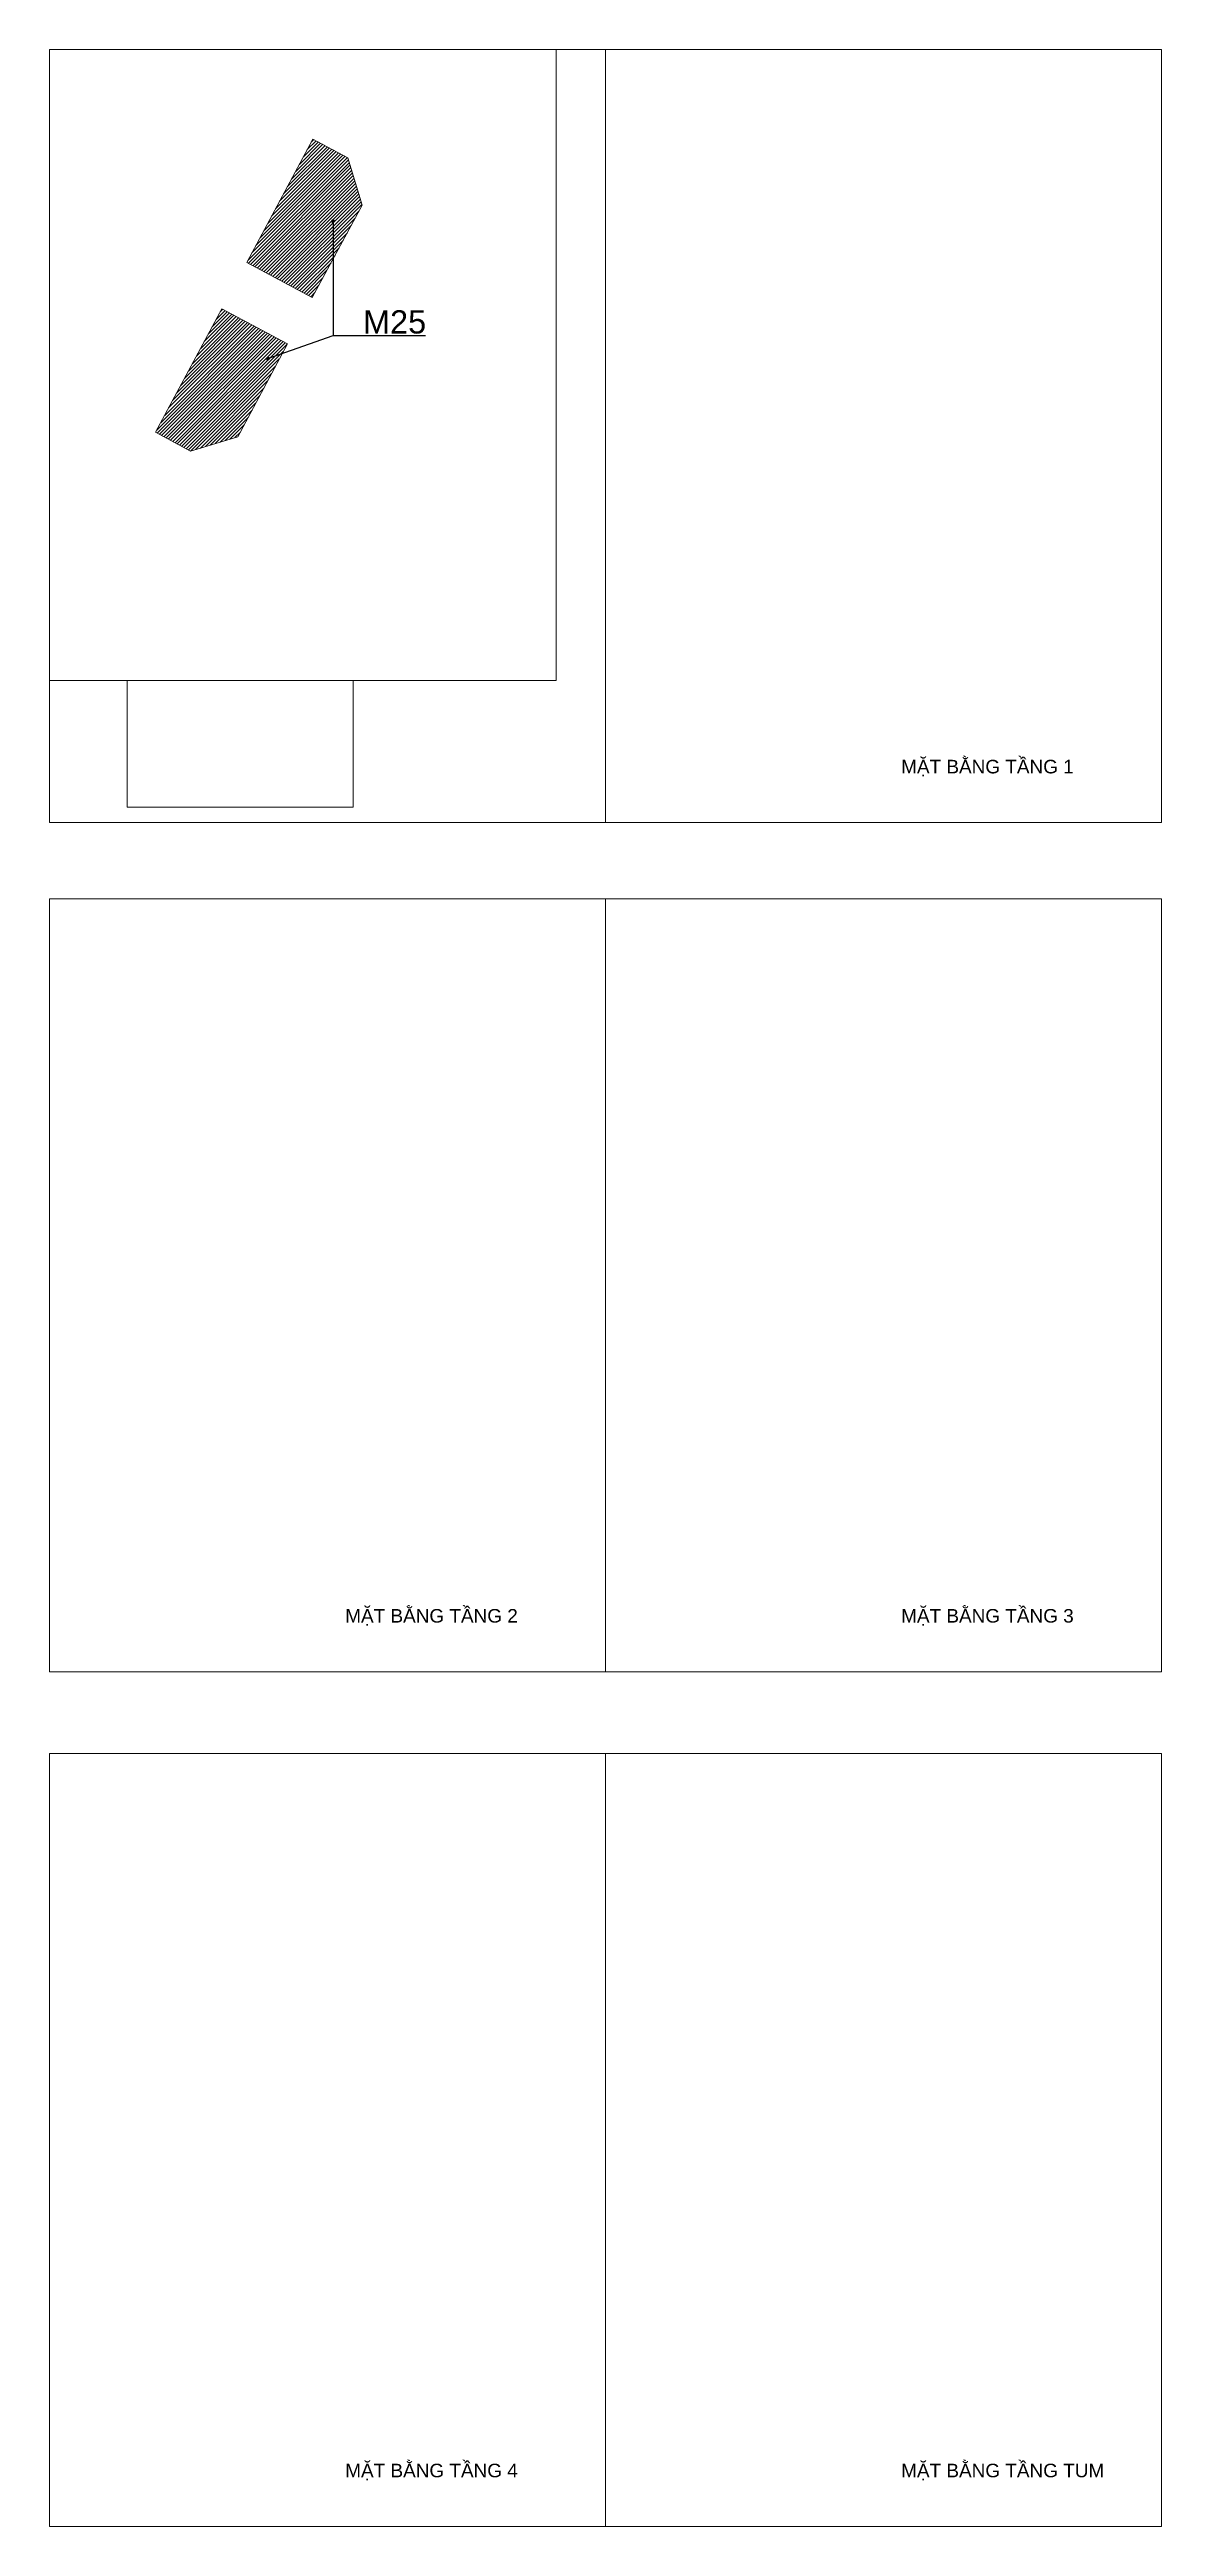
# Paper-space layout 'M25' of a CAD drawing. Header units: millimetres. Extents: x -299 to 929, y -16 to 624.
# Drawn here: x -299 to -12, y -16 to 624 of the extents above.
# The model-space entities are those that its viewports show. They can reach past a viewport. Long polylines and large blocks are cut down to what shows.
import ezdxf
from ezdxf.enums import TextEntityAlignment as Align

# ---------------------------------------------------------------- set-up
doc = ezdxf.new("R2010")
doc.units = ezdxf.units.MM
doc.header["$MEASUREMENT"] = 0
doc.layers.add('A-DO DIEN TICH', color=14, linetype='Continuous', lineweight=0, plot=False)
for name, color, linetype, lineweight in [('A-KY HIEU', 34, 'Continuous', 20), ('A-NET THAY', 125, 'Continuous', 18), ('A-TEXT', 7, 'Continuous', 18)]:
    doc.layers.add(name, color=color, linetype=linetype, lineweight=lineweight)
doc.layers.add('A1- MAU 21', color=7, linetype='Continuous', lineweight=5, true_color=0x585858)
doc.styles.add('A1-arial', font='arial.ttf', dxfattribs={"width": 0.8})
doc.styles.get("Standard").update_dxf_attribs({"font": 'arial.ttf'})
doc.dimstyles.get("Standard").update_dxf_attribs({"dimtxt": 200, "dimasz": 0.18, "dimexe": 0.18, "dimexo": 0.0625, "dimgap": 0.09, "dimtad": 0, "dimtih": 1, "dimtoh": 1, "dimdec": 4, "dimzin": 0, "dimdsep": 46, "dimtxsty": 'Standard', "dimcen": 0.09, "dimadec": 0, "dimazin": 0, "dimtfac": 1, "dimtdec": 4, "dimtofl": 0, "dimtmove": 0, "dimatfit": 3, "dimfxl": 1, "dimtolj": 1, "dimtzin": 0, "dimarcsym": 0})

# ---------------------------------------------------------------- blocks, each defined once
blk = doc.blocks.new('Drawing Title - Metric')
at = {"style": 'A1-arial', "flags": 8}
blk.add_attdef('VIEWNAME', text='', height=4, dxfattribs=at).set_placement((25.62, -12.99), align=Align.BOTTOM_LEFT)
blk.add_attdef('VPSCALE', text='', height=2, dxfattribs=at).set_placement((54.7, -14.31), align=Align.TOP_RIGHT)

msp = doc.modelspace()

# ---------------------------------------------------------------- hatches: boundary and pattern name
at = {"layer": 'A1- MAU 21'}
h = msp.add_hatch(color=256, dxfattribs=at)
h.dxf.hatch_style = 1
h.paths.add_polyline_path([(240963, -798166.6), (240610.1, -798520.8)], flags=0)
edge = h.paths.add_edge_path(flags=17)
edge.add_line((240963, -798166.6), (240610.1, -798520.8))
edge.add_line((240963, -798166.6), (240817.5, -798021.6))
edge.add_line((240817.5, -798021.6), (240817.5, -794949.8))
edge.add_line((240817.5, -794949.8), (240317.5, -794949.8))
edge.add_line((240317.5, -794949.8), (240317.5, -795059.8))
edge.add_line((240317.5, -795059.8), (240707.5, -795059.8))
edge.add_line((240707.5, -795059.8), (240707.5, -798067.3))
edge.add_line((240707.5, -798067.3), (240807.4, -798166.9))
edge.add_line((240807.4, -798166.9), (240532.1, -798443.2))
edge.add_line((240532.1, -798443.2), (240610.1, -798520.8))
edge = h.paths.add_edge_path(flags=17)
edge.add_line((240610.1, -798520.8), (240963, -798166.6))
edge.add_line((240532.1, -798443.2), (240610.1, -798520.8))
edge.add_line((240807.4, -798166.9), (240532.1, -798443.2))
edge.add_line((240707.5, -798067.3), (240807.4, -798166.9))
edge.add_line((240707.5, -795059.8), (240707.5, -798067.3))
edge.add_line((240317.5, -795059.8), (240707.5, -795059.8))
edge.add_line((240317.5, -794949.8), (240317.5, -795059.8))
edge.add_line((240817.5, -794949.8), (240317.5, -794949.8))
edge.add_line((240817.5, -798021.6), (240817.5, -794949.8))
edge.add_line((240963, -798166.6), (240817.5, -798021.6))

psp = doc.layouts.new('M25')

# ---------------------------------------------------------------- hatches: boundary and pattern name
at = {"layer": 'A1- MAU 21'}
h = psp.add_hatch(dxfattribs=at)
h.set_pattern_fill('ANSI31', color=256, scale=5)
h.paths.add_polyline_path([(-230.75, 600.49), (-221.72, 595.65), (-218.05, 583.41), (-230.95, 559.53), (-247.86, 568.59)])
h = psp.add_hatch(dxfattribs=at)
h.set_pattern_fill('ANSI31', color=256, scale=5)
h.paths.add_polyline_path([(-271.38, 524.74), (-262.35, 519.89), (-250.12, 523.6), (-237.37, 547.57), (-254.27, 556.63)])

# ---------------------------------------------------------------- linework, layer by layer
at = {"layer": 'A-DO DIEN TICH'}
for points in [[(-298.76, 623.6), (-11.7, 623.6), (-11.7, 423.94), (-298.76, 423.94)], [(-230.75, 600.49), (-221.72, 595.65), (-218.05, 583.41), (-230.95, 559.53), (-247.86, 568.59)], [(-271.38, 524.74), (-262.35, 519.89), (-250.12, 523.6), (-237.37, 547.57), (-254.27, 556.63)], [(-298.76, 404.27), (-11.7, 404.27), (-11.7, 204.61), (-298.76, 204.61)], [(-298.76, 183.5), (-11.7, 183.5), (-11.7, -16.16), (-298.76, -16.16)]]:
    psp.add_lwpolyline(points, close=True, dxfattribs=at)

# ---------------------------------------------------------------- block references
at = {"layer": 'A-KY HIEU'}
ref = psp.add_blockref('Drawing Title - Metric', (-101.3, 446.95), dxfattribs=dict(at, xscale=0.875, yscale=0.875, zscale=0.875))
ref.add_attrib('VIEWNAME', 'MẶT BẰNG TẦNG 1', dxfattribs={"layer": '0', "height": 3.5, "style": 'A1-arial', "flags": 8}).set_placement((-78.89, 435.59), align=Align.BOTTOM_LEFT)
ref = psp.add_blockref('Drawing Title - Metric', (-244.83, 227.62), dxfattribs=dict(at, xscale=0.875, yscale=0.875, zscale=0.875))
ref.add_attrib('VIEWNAME', 'MẶT BẰNG TẦNG 2', dxfattribs={"layer": '0', "height": 3.5, "style": 'A1-arial', "flags": 8}).set_placement((-222.42, 216.25), align=Align.BOTTOM_LEFT)
ref = psp.add_blockref('Drawing Title - Metric', (-101.3, 227.62), dxfattribs=dict(at, xscale=0.875, yscale=0.875, zscale=0.875))
ref.add_attrib('VIEWNAME', 'MẶT BẰNG TẦNG 3', dxfattribs={"layer": '0', "height": 3.5, "style": 'A1-arial', "flags": 8}).set_placement((-78.89, 216.25), align=Align.BOTTOM_LEFT)
ref = psp.add_blockref('Drawing Title - Metric', (-244.83, 6.86), dxfattribs=dict(at, xscale=0.875, yscale=0.875, zscale=0.875))
ref.add_attrib('VIEWNAME', 'MẶT BẰNG TẦNG 4', dxfattribs={"layer": '0', "height": 3.5, "style": 'A1-arial', "flags": 8}).set_placement((-222.42, -4.51), align=Align.BOTTOM_LEFT)
ref = psp.add_blockref('Drawing Title - Metric', (-101.3, 6.86), dxfattribs=dict(at, xscale=0.875, yscale=0.875, zscale=0.875))
ref.add_attrib('VIEWNAME', 'MẶT BẰNG TẦNG TUM', dxfattribs={"layer": '0', "height": 3.5, "style": 'A1-arial', "flags": 8}).set_placement((-78.89, -4.51), align=Align.BOTTOM_LEFT)

# ---------------------------------------------------------------- texts
at = {"layer": 'A-TEXT', "color": 3, "style": 'A1-arial'}
psp.add_text('M25', height=6, dxfattribs=at).set_placement((-217.83, 550.25))

# ---------------------------------------------------------------- leaders
at = {"layer": 'A-KY HIEU', "ltscale": 5}
for points in [[(-225.56, 579.27), (-225.56, 549.7), (-201.74, 549.7)], [(-242.39, 543.77), (-225.56, 549.7), (-201.74, 549.7)]]:
    psp.add_leader(points, dimstyle='Standard', override={"dimscale": 0.01, "dimasz": 100, "dimgap": 0.06, "dimtad": 0, "dimldrblk": 'Dot'}, dxfattribs=at)

# ---------------------------------------------------------------- viewports
at = {"layer": 'A-NET THAY'}
psp.add_viewport(center=(-233.36, 542.11), size=(130.8, 162.973), view_center_point=(2331968.4, 4208537.68), view_height=72044.762, dxfattribs=at)
for center, size, view_center_point, view_height, status in [((-83.46, 523.77), (143.53, 199.662), (141655.75, -796682.03), 24957.789, 3), ((-249.56, 444.29), (58.35, 32.6707), (27574.16, -812716.16), 48292.0208, 4), ((-226.99, 304.44), (143.53, 199.662), (166619.49, -796682.04), 24957.802, 5), ((-83.46, 304.44), (143.53, 199.662), (191477.37, -796682.04), 24957.813, 6), ((-226.99, 83.67), (143.53, 199.662), (216493.75, -796682.04), 24957.817, 7), ((-83.46, 83.67), (143.53, 199.662), (241220.89, -796682.04), 24957.835, 8)]:
    psp.add_viewport(center=center, size=size, view_center_point=view_center_point, view_height=view_height, status=status, dxfattribs=at)

doc.saveas('drawing.dxf')
